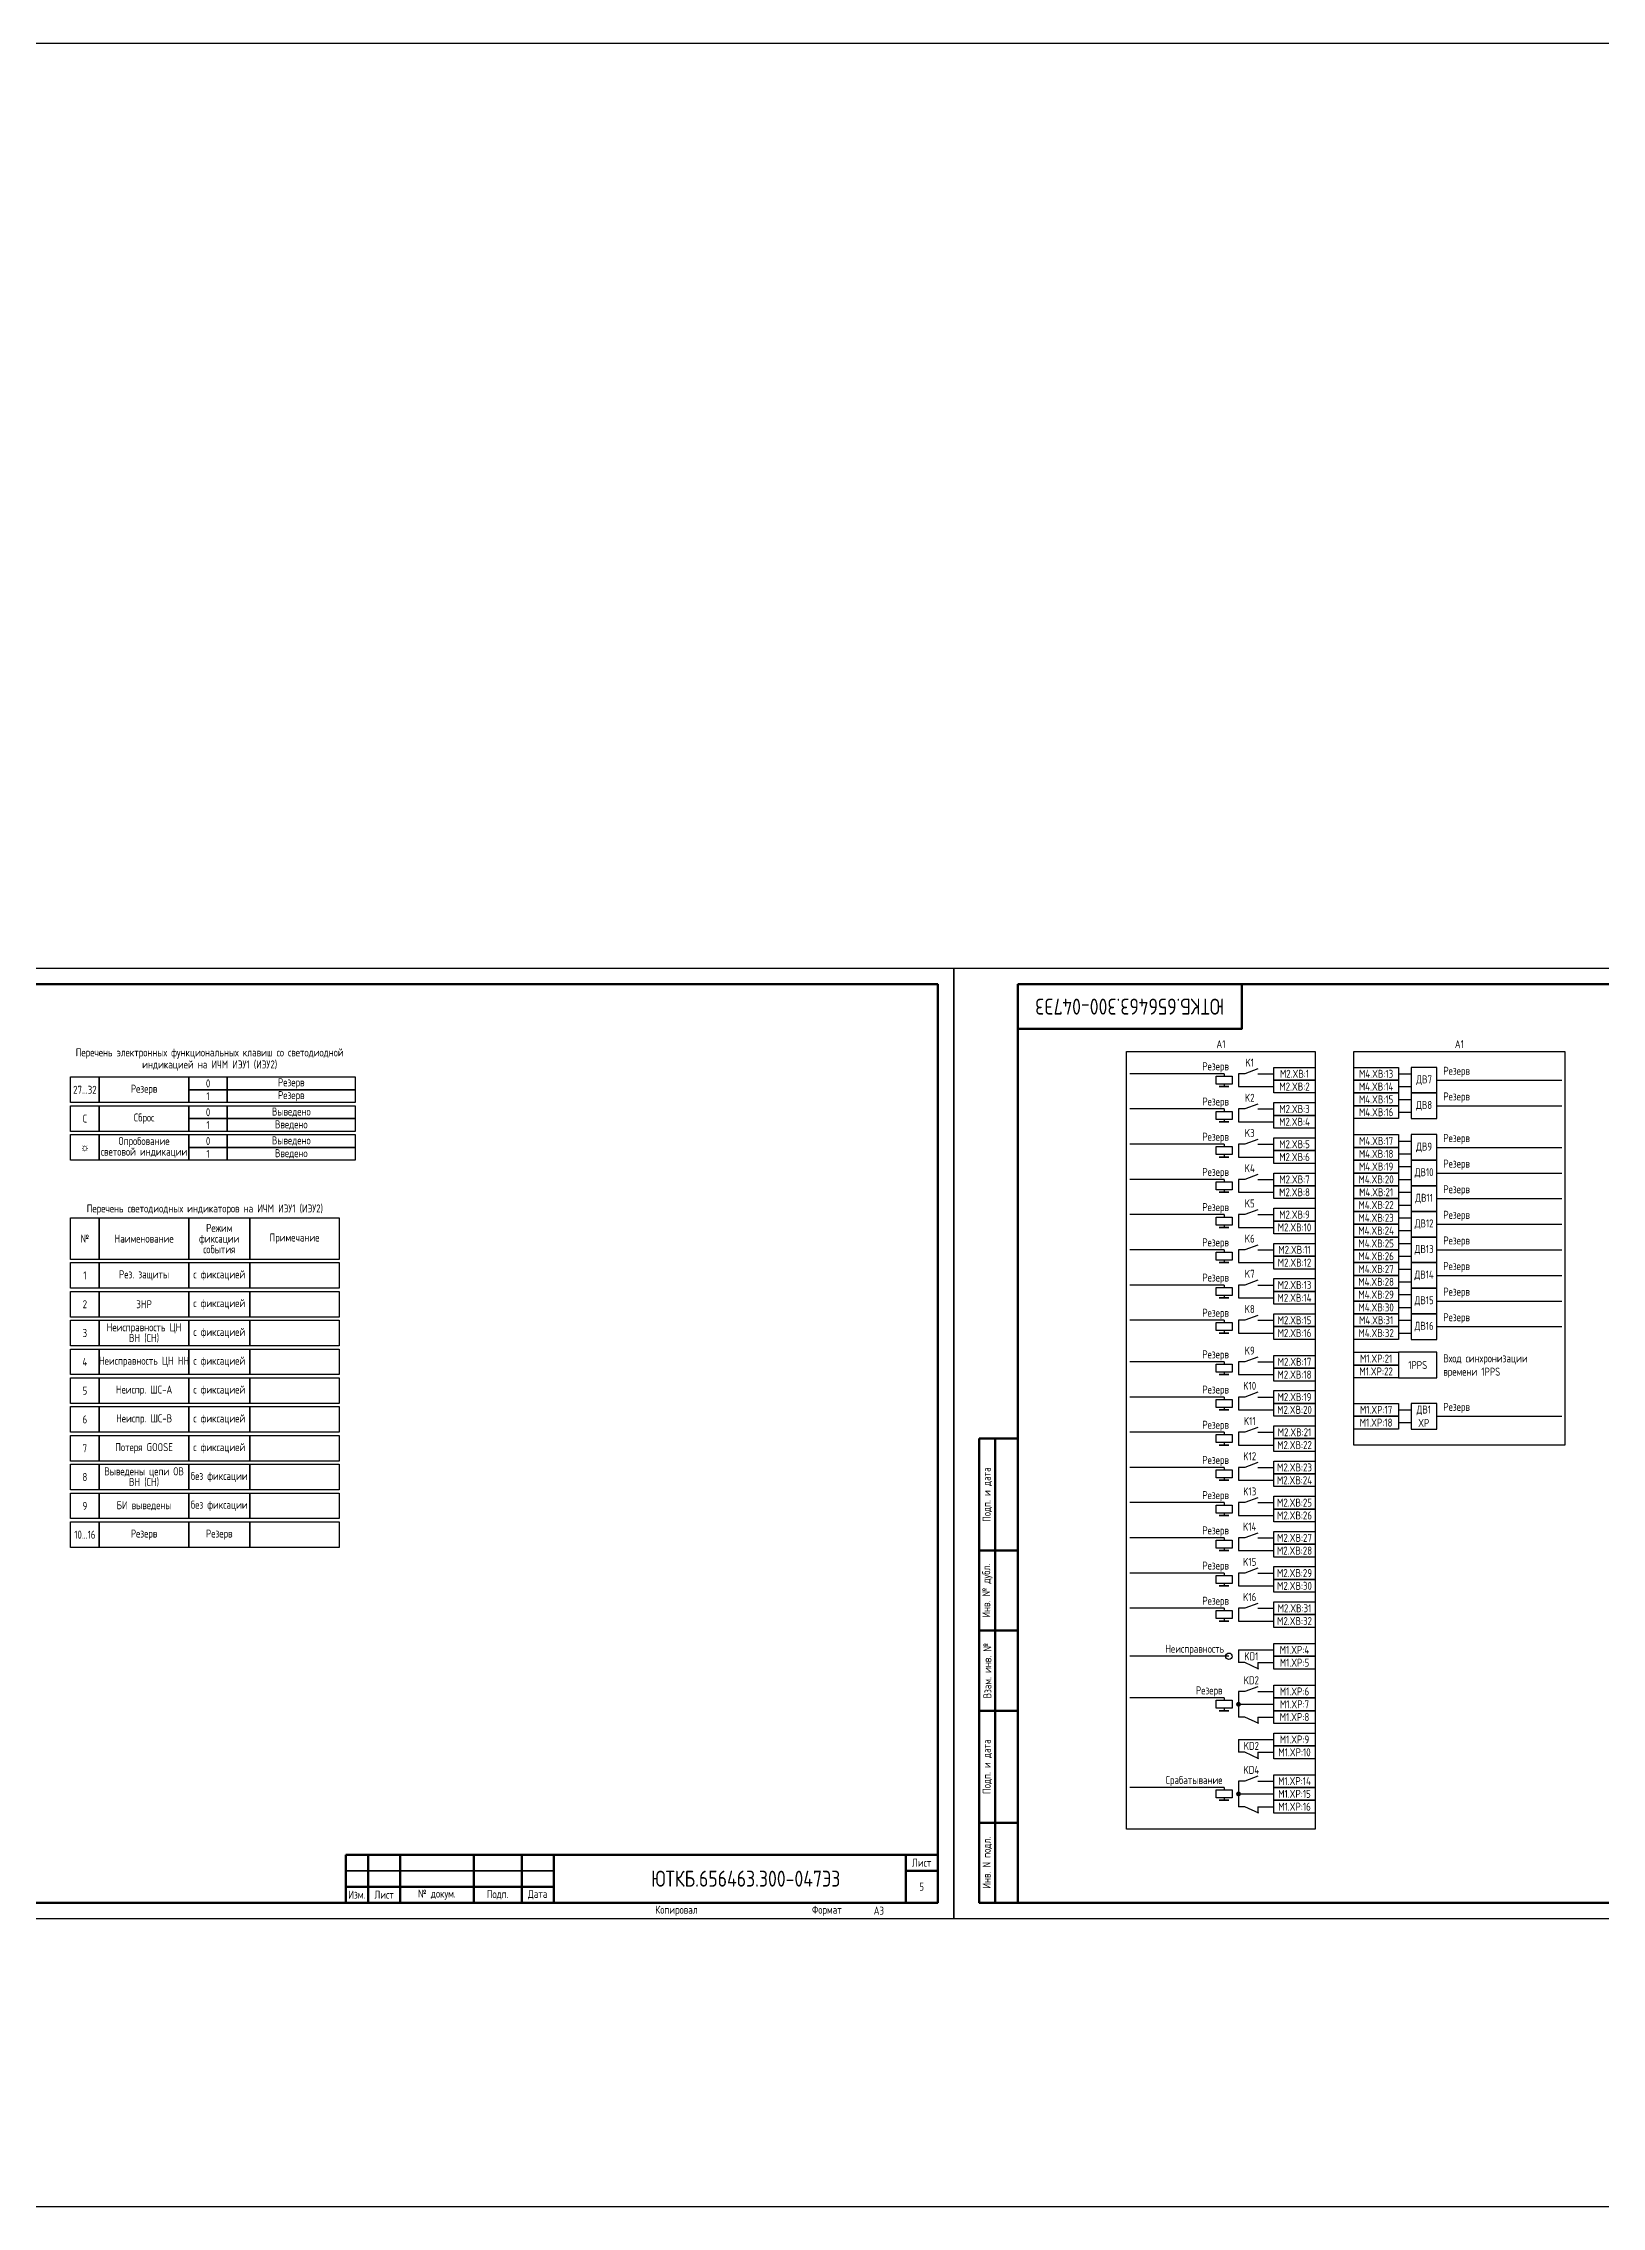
# Model space of a CAD drawing. Header units: millimetres. Extents: x -1036 to 3331, y -90 to 586.
# Drawn here: x 1816 to 2302, y -90 to 586 of the extents above; entities that cross this region are included whole.
import ezdxf

# ---------------------------------------------------------------- set-up
doc = ezdxf.new("R2010")
doc.units = ezdxf.units.MM
doc.styles.add('Gost_type_A', font='GOST_A.TTF')

# ---------------------------------------------------------------- blocks, each defined once
blk = doc.blocks.new('Штамп угловой верхний')
at = {"lineweight": 50}
blk.add_lwpolyline([(0, 0), (70, 0), (70, -14), (0, -14)], close=True, dxfattribs=at)
blk = doc.blocks.new('Формат_А3')
blk.add_lwpolyline([(-420, 297), (0, 297), (0, 0), (-420, 0)], close=True)
at = {"lineweight": 50}
blk.add_lwpolyline([(-400, 292), (-5, 292), (-5, 5), (-400, 5)], close=True, dxfattribs=at)
blk = doc.blocks.new('Штамп левый нижний')
at = {"lineweight": 50}
for points in [[(-12, 145), (-7, 145), (-7, 110), (-12, 110)], [(-7, 145), (0, 145), (0, 110), (-7, 110)], [(-12, 110), (-7, 110), (-7, 85), (-12, 85)], [(-7, 110), (0, 110), (0, 85), (-7, 85)], [(-12, 85), (-7, 85), (-7, 60), (-12, 60)], [(-7, 85), (0, 85), (0, 60), (-7, 60)], [(-12, 60), (-7, 60), (-7, 25), (-12, 25)], [(-7, 60), (0, 60), (0, 25), (-7, 25)], [(-12, 25), (-7, 25), (-7, 0), (-12, 0)], [(-7, 25), (0, 25), (0, 0), (-7, 0)]]:
    blk.add_lwpolyline(points, close=True, dxfattribs=at)
at = {"char_height": 2.5, "attachment_point": 5, "rotation": 90, "style": 'Gost_type_A'}
for s, insert, width in [('Подп. и дата', (-9.5, 127.5), 35), ('Инв. № дубл.', (-9.5, 97.5), 25), ('Взам. инв. №', (-9.5, 72.5), 25), ('Подп. и дата', (-9.5, 42.5), 35), ('Инв. N подл.', (-9.5, 12.5), 25)]:
    blk.add_mtext(s, dxfattribs=dict(at, insert=insert, width=width))
blk = doc.blocks.new('POINT')
at = {"const_width": 0.75}
blk.add_lwpolyline([(-0.375, 0, 1), (0.375, 0, 1)], format="xyb", close=True, dxfattribs=at)
blk = doc.blocks.new('Штамп малый нижний')
at = {"lineweight": 50}
for points in [[(-185, 15), (-178, 15), (-178, 5), (-185, 5)], [(-178, 15), (-168, 15), (-168, 5), (-178, 5)], [(-168, 15), (-145, 15), (-145, 5), (-168, 5)], [(-145, 15), (-130, 15), (-130, 5), (-145, 5)], [(-130, 15), (-120, 15), (-120, 5), (-130, 5)], [(-120, 15), (-10, 15), (-10, 0), (-120, 0)], [(-10, 15), (0, 15), (0, 10), (-10, 10)], [(-10, 10), (0, 10), (0, 0), (-10, 0)], [(-185, 5), (-178, 5), (-178, 0), (-185, 0)], [(-178, 5), (-168, 5), (-168, 0), (-178, 0)], [(-168, 5), (-145, 5), (-145, 0), (-168, 0)], [(-145, 5), (-130, 5), (-130, 0), (-145, 0)], [(-130, 5), (-120, 5), (-120, 0), (-130, 0)]]:
    blk.add_lwpolyline(points, close=True, dxfattribs=at)
for points in [[(-185, 15), (-178, 15), (-178, 10), (-185, 10)], [(-178, 15), (-168, 15), (-168, 10), (-178, 10)], [(-168, 15), (-145, 15), (-145, 10), (-168, 10)], [(-145, 15), (-130, 15), (-130, 10), (-145, 10)], [(-130, 15), (-120, 15), (-120, 10), (-130, 10)], [(-185, 10), (-178, 10), (-178, 5), (-185, 5)], [(-178, 10), (-168, 10), (-168, 5), (-178, 5)], [(-168, 10), (-145, 10), (-145, 5), (-168, 5)], [(-145, 10), (-130, 10), (-130, 5), (-145, 5)], [(-130, 10), (-120, 10), (-120, 5), (-130, 5)]]:
    blk.add_lwpolyline(points, close=True)
at = {"char_height": 2.5, "style": 'Gost_type_A'}
for s, insert, width, attachment_point in [('Лист', (-5, 12.5), 10, 5), ('Изм.', (-181.5, 2.5), 7, 5), ('Лист', (-173, 2.5), 10, 5), ('№ докум.', (-156.5, 2.5), 23, 5), ('Подп.', (-137.5, 2.5), 15, 5), ('Дата', (-125, 2.5), 10, 5), ('Копировал', (-75, -2.53), 13.1202, 6), ('Формат', (-30, -2.53), 13.1202, 6)]:
    blk.add_mtext(s, dxfattribs=dict(at, insert=insert, width=width, attachment_point=attachment_point))

msp = doc.modelspace()

# ---------------------------------------------------------------- linework, layer by layer
for p, q in [((2184.5, 264), (2155, 264)), ((2184.5, 264), (2184.5, 263.25)), ((2239, 264), (2243, 264)), ((2184.5, 260.75), (2184.5, 260)), ((2239, 260), (2243, 260)), ((2251, 262), (2290, 262)), ((2184.5, 253), (2155, 253)), ((2184.5, 253), (2184.5, 252.25)), ((2239, 256), (2243, 256)), ((2239, 252), (2243, 252)), ((2251, 254), (2290, 254)), ((2184.5, 249.75), (2184.5, 249)), ((2184.5, 242), (2155, 242)), ((2184.5, 242), (2184.5, 241.25)), ((2184.5, 238.75), (2184.5, 238)), ((2239, 243), (2243, 243)), ((2239, 239), (2243, 239)), ((2251, 241), (2290, 241)), ((2184.5, 231), (2155, 231)), ((2184.5, 231), (2184.5, 230.25)), ((2239, 235), (2243, 235)), ((2239, 231), (2243, 231)), ((2251, 233), (2290, 233)), ((2184.5, 227.75), (2184.5, 227)), ((2239, 227), (2243, 227)), ((2251, 225), (2290, 225)), ((2184.5, 220), (2155, 220)), ((2184.5, 220), (2184.5, 219.25)), ((2184.5, 216.75), (2184.5, 216)), ((2239, 223), (2243, 223)), ((2239, 219), (2243, 219)), ((2251, 217), (2290, 217)), ((2239, 215), (2243, 215)), ((2239, 211), (2243, 211)), ((2184.5, 209), (2155, 209)), ((2184.5, 209), (2184.5, 208.25)), ((2184.5, 205.75), (2184.5, 205)), ((2239, 207), (2243, 207)), ((2239, 203), (2243, 203)), ((2251, 209), (2290, 209)), ((2184.5, 198), (2155, 198)), ((2184.5, 198), (2184.5, 197.25)), ((2239, 199), (2243, 199)), ((2251, 201), (2290, 201)), ((2184.5, 194.75), (2184.5, 194)), ((2239, 195), (2243, 195)), ((2239, 191), (2243, 191)), ((2251, 193), (2290, 193)), ((2184.5, 187), (2155, 187)), ((2184.5, 187), (2184.5, 186.25)), ((2184.5, 183.75), (2184.5, 183)), ((2239, 187), (2243, 187)), ((2239, 183), (2243, 183)), ((2251, 185), (2290, 185)), ((2184.5, 174), (2155, 174)), ((2184.5, 174), (2184.5, 173.25)), ((2184.5, 170.75), (2184.5, 170)), ((2184.5, 163), (2155, 163)), ((2184.5, 163), (2184.5, 162.25)), ((2184.5, 159.75), (2184.5, 159)), ((2239, 159), (2243, 159)), ((2251, 157), (2290, 157)), ((2184.5, 152), (2155, 152)), ((2184.5, 152), (2184.5, 151.25)), ((2184.5, 148.75), (2184.5, 148)), ((2239, 155), (2243, 155)), ((2184.5, 141), (2155, 141)), ((2184.5, 141), (2184.5, 140.25)), ((2184.5, 137.75), (2184.5, 137)), ((2184.5, 130), (2155, 130)), ((2184.5, 130), (2184.5, 129.25)), ((2184.5, 126.75), (2184.5, 126)), ((2184.5, 119), (2155, 119)), ((2184.5, 119), (2184.5, 118.25)), ((2184.5, 115.75), (2184.5, 115)), ((2184.5, 108), (2155, 108)), ((2184.5, 108), (2184.5, 107.25)), ((2184.5, 104.75), (2184.5, 104)), ((2184.5, 97), (2155, 97)), ((2184.5, 97), (2184.5, 96.25)), ((2184.5, 93.75), (2184.5, 93)), ((2186, 82), (2155, 82)), ((2189, 84), (2189, 80)), ((2195, 80), (2195, 78)), ((2184.5, 69), (2155, 69)), ((2184.5, 69), (2184.5, 68.25)), ((2184.5, 65.75), (2184.5, 65)), ((2195, 63), (2195, 61)), ((2189, 56), (2189, 52)), ((2195, 52), (2195, 50)), ((2184.5, 41), (2155, 41)), ((2184.5, 41), (2184.5, 40.25)), ((2184.5, 37.75), (2184.5, 37)), ((2195, 35), (2195, 33))]:
    msp.add_line(p, q)
at = {"ltscale": 1.08}
for p, q in [((2191, 264), (2189, 264)), ((2189, 264), (2189, 260)), ((2195, 264), (2200, 264)), ((2189, 260), (2200, 260)), ((2191, 253), (2189, 253)), ((2189, 253), (2189, 249)), ((2195, 253), (2200, 253)), ((2189, 249), (2200, 249)), ((2191, 242), (2189, 242)), ((2189, 242), (2189, 238)), ((2189, 238), (2200, 238)), ((2195, 242), (2200, 242)), ((2191, 231), (2189, 231)), ((2189, 231), (2189, 227)), ((2195, 231), (2200, 231)), ((2189, 227), (2200, 227)), ((2191, 220), (2189, 220)), ((2189, 220), (2189, 216)), ((2195, 220), (2200, 220)), ((2189, 216), (2200, 216)), ((2191, 209), (2189, 209)), ((2189, 209), (2189, 205)), ((2189, 205), (2200, 205)), ((2195, 209), (2200, 209)), ((2191, 198), (2189, 198)), ((2189, 198), (2189, 194)), ((2195, 198), (2200, 198)), ((2189, 194), (2200, 194)), ((2191, 187), (2189, 187)), ((2189, 187), (2189, 183)), ((2189, 183), (2200, 183)), ((2195, 187), (2200, 187)), ((2191, 174), (2189, 174)), ((2189, 174), (2189, 170)), ((2189, 170), (2200, 170)), ((2195, 174), (2200, 174)), ((2191, 163), (2189, 163)), ((2189, 163), (2189, 159)), ((2195, 163), (2200, 163)), ((2189, 159), (2200, 159)), ((2191, 152), (2189, 152)), ((2189, 152), (2189, 148)), ((2195, 152), (2200, 152)), ((2189, 148), (2200, 148)), ((2191, 141), (2189, 141)), ((2189, 141), (2189, 137)), ((2189, 137), (2200, 137)), ((2195, 141), (2200, 141)), ((2191, 130), (2189, 130)), ((2189, 130), (2189, 126)), ((2195, 130), (2200, 130)), ((2189, 126), (2200, 126)), ((2191, 119), (2189, 119)), ((2189, 119), (2189, 115)), ((2189, 115), (2200, 115)), ((2195, 119), (2200, 119)), ((2191, 108), (2189, 108)), ((2189, 108), (2189, 104)), ((2189, 104), (2200, 104)), ((2195, 108), (2200, 108)), ((2191, 97), (2189, 97)), ((2189, 97), (2189, 93)), ((2195, 97), (2200, 97)), ((2189, 93), (2200, 93)), ((2189, 84), (2200, 84)), ((2191, 80), (2189, 80)), ((2195, 80), (2200, 80)), ((2191, 71), (2189, 71)), ((2189, 71), (2189, 63)), ((2195, 71), (2200, 71)), ((2189, 67), (2200, 67)), ((2191, 63), (2189, 63)), ((2195, 63), (2200, 63)), ((2189, 56), (2200, 56)), ((2191, 52), (2189, 52)), ((2195, 52), (2200, 52)), ((2191, 43), (2189, 43)), ((2189, 43), (2189, 35)), ((2195, 43), (2200, 43)), ((2189, 39), (2200, 39)), ((2191, 35), (2189, 35)), ((2195, 35), (2200, 35))]:
    msp.add_line(p, q, dxfattribs=at)
at = {"ltscale": 4.32}
for p, q in [((2195, 265.5), (2191, 264)), ((2195, 254.5), (2191, 253)), ((2195, 243.5), (2191, 242)), ((2195, 232.5), (2191, 231)), ((2195, 221.5), (2191, 220)), ((2195, 210.5), (2191, 209)), ((2195, 199.5), (2191, 198)), ((2195, 188.5), (2191, 187)), ((2195, 175.5), (2191, 174)), ((2195, 164.5), (2191, 163)), ((2195, 153.5), (2191, 152)), ((2195, 142.5), (2191, 141)), ((2195, 131.5), (2191, 130)), ((2195, 120.5), (2191, 119)), ((2195, 109.5), (2191, 108)), ((2195, 98.5), (2191, 97)), ((2195.39, 78), (2191, 80)), ((2195, 72.5), (2191, 71)), ((2195.39, 61), (2191, 63)), ((2195.39, 50), (2191, 52)), ((2195, 44.5), (2191, 43)), ((2195.39, 33), (2191, 35))]:
    msp.add_line(p, q, dxfattribs=at)
for points in [[(-1036, 586), (3331, 586), (3331, -90), (-1036, -90)], [(2154, 271), (2213, 271), (2213, 28), (2154, 28)], [(2225, 271), (2291, 271), (2291, 148), (2225, 148)], [(2200, 266), (2213, 266), (2213, 262), (2200, 262)], [(2225, 266), (2239, 266), (2239, 262), (2225, 262)], [(1824, 263), (1833, 263), (1833, 255), (1824, 255)], [(1833, 263), (1861, 263), (1861, 255), (1833, 255)], [(1861, 263), (1873, 263), (1873, 259), (1861, 259)], [(1861, 259), (1873, 259), (1873, 255), (1861, 255)], [(1873, 263), (1913, 263), (1913, 259), (1873, 259)], [(1873, 259), (1913, 259), (1913, 255), (1873, 255)], [(2187, 263.25), (2187, 260.75), (2182, 260.75), (2182, 263.25)], [(2186, 260), (2183, 260)], [(2200, 262), (2213, 262), (2213, 258), (2200, 258)], [(2225, 262), (2239, 262), (2239, 258), (2225, 258)], [(2225, 258), (2239, 258), (2239, 254), (2225, 254)], [(1824, 254), (1833, 254), (1833, 246), (1824, 246)], [(1833, 254), (1861, 254), (1861, 246), (1833, 246)], [(1861, 254), (1873, 254), (1873, 250), (1861, 250)], [(1873, 254), (1913, 254), (1913, 250), (1873, 250)], [(2187, 252.25), (2187, 249.75), (2182, 249.75), (2182, 252.25)], [(2200, 255), (2213, 255), (2213, 251), (2200, 251)], [(2200, 251), (2213, 251), (2213, 247), (2200, 247)], [(2225, 254), (2239, 254), (2239, 250), (2225, 250)], [(1824, 245), (1833, 245), (1833, 237), (1824, 237)], [(1833, 245), (1861, 245), (1861, 237), (1833, 237)], [(1861, 250), (1873, 250), (1873, 246), (1861, 246)], [(1861, 245), (1873, 245), (1873, 241), (1861, 241)], [(1873, 250), (1913, 250), (1913, 246), (1873, 246)], [(1873, 245), (1913, 245), (1913, 241), (1873, 241)], [(2186, 249), (2183, 249)], [(2200, 244), (2213, 244), (2213, 240), (2200, 240)], [(2225, 245), (2239, 245), (2239, 241), (2225, 241)], [(1861, 241), (1873, 241), (1873, 237), (1861, 237)], [(1873, 241), (1913, 241), (1913, 237), (1873, 237)], [(2187, 241.25), (2187, 238.75), (2182, 238.75), (2182, 241.25)], [(2186, 238), (2183, 238)], [(2200, 240), (2213, 240), (2213, 236), (2200, 236)], [(2225, 241), (2239, 241), (2239, 237), (2225, 237)], [(2225, 237), (2239, 237), (2239, 233), (2225, 233)], [(2187, 230.25), (2187, 227.75), (2182, 227.75), (2182, 230.25)], [(2200, 233), (2213, 233), (2213, 229), (2200, 229)], [(2225, 233), (2239, 233), (2239, 229), (2225, 229)], [(2186, 227), (2183, 227)], [(2200, 229), (2213, 229), (2213, 225), (2200, 225)], [(2225, 229), (2239, 229), (2239, 225), (2225, 225)], [(2225, 225), (2239, 225), (2239, 221), (2225, 221)], [(1824, 219), (1833, 219), (1833, 206), (1824, 206)], [(1833, 219), (1861, 219), (1861, 206), (1833, 206)], [(1861, 219), (1880, 219), (1880, 206), (1861, 206)], [(1880, 219), (1908, 219), (1908, 206), (1880, 206)], [(2187, 219.25), (2187, 216.75), (2182, 216.75), (2182, 219.25)], [(2200, 222), (2213, 222), (2213, 218), (2200, 218)], [(2200, 218), (2213, 218), (2213, 214), (2200, 214)], [(2225, 221), (2239, 221), (2239, 217), (2225, 217)], [(2225, 217), (2239, 217), (2239, 213), (2225, 213)], [(2186, 216), (2183, 216)], [(2200, 211), (2213, 211), (2213, 207), (2200, 207)], [(2225, 213), (2239, 213), (2239, 209), (2225, 209)], [(1824, 205), (1833, 205), (1833, 197), (1824, 197)], [(1833, 205), (1861, 205), (1861, 197), (1833, 197)], [(1861, 205), (1880, 205), (1880, 197), (1861, 197)], [(1880, 205), (1908, 205), (1908, 197), (1880, 197)], [(2187, 208.25), (2187, 205.75), (2182, 205.75), (2182, 208.25)], [(2186, 205), (2183, 205)], [(2200, 207), (2213, 207), (2213, 203), (2200, 203)], [(2225, 209), (2239, 209), (2239, 205), (2225, 205)], [(2225, 205), (2239, 205), (2239, 201), (2225, 201)], [(2187, 197.25), (2187, 194.75), (2182, 194.75), (2182, 197.25)], [(2200, 200), (2213, 200), (2213, 196), (2200, 196)], [(2225, 201), (2239, 201), (2239, 197), (2225, 197)], [(2225, 197), (2239, 197), (2239, 193), (2225, 193)], [(1824, 196), (1833, 196), (1833, 188), (1824, 188)], [(1833, 196), (1861, 196), (1861, 188), (1833, 188)], [(1861, 196), (1880, 196), (1880, 188), (1861, 188)], [(1880, 196), (1908, 196), (1908, 188), (1880, 188)], [(2186, 194), (2183, 194)], [(2200, 196), (2213, 196), (2213, 192), (2200, 192)], [(2225, 193), (2239, 193), (2239, 189), (2225, 189)], [(1824, 187), (1833, 187), (1833, 179), (1824, 179)], [(1833, 187), (1861, 187), (1861, 179), (1833, 179)], [(1861, 187), (1880, 187), (1880, 179), (1861, 179)], [(1880, 187), (1908, 187), (1908, 179), (1880, 179)], [(2187, 186.25), (2187, 183.75), (2182, 183.75), (2182, 186.25)], [(2186, 183), (2183, 183)], [(2200, 189), (2213, 189), (2213, 185), (2200, 185)], [(2200, 185), (2213, 185), (2213, 181), (2200, 181)], [(2225, 189), (2239, 189), (2239, 185), (2225, 185)], [(2225, 185), (2239, 185), (2239, 181), (2225, 181)], [(1824, 178), (1833, 178), (1833, 170), (1824, 170)], [(1833, 178), (1861, 178), (1861, 170), (1833, 170)], [(1861, 178), (1880, 178), (1880, 170), (1861, 170)], [(1880, 178), (1908, 178), (1908, 170), (1880, 170)], [(2200, 176), (2213, 176), (2213, 172), (2200, 172)], [(2225, 177), (2239, 177), (2239, 173), (2225, 173)], [(2187, 173.25), (2187, 170.75), (2182, 170.75), (2182, 173.25)], [(2186, 170), (2183, 170)], [(2200, 172), (2213, 172), (2213, 168), (2200, 168)], [(2225, 173), (2239, 173), (2239, 169), (2225, 169)], [(1824, 169), (1833, 169), (1833, 161), (1824, 161)], [(1833, 169), (1861, 169), (1861, 161), (1833, 161)], [(1861, 169), (1880, 169), (1880, 161), (1861, 161)], [(1880, 169), (1908, 169), (1908, 161), (1880, 161)], [(2187, 162.25), (2187, 159.75), (2182, 159.75), (2182, 162.25)], [(2200, 165), (2213, 165), (2213, 161), (2200, 161)], [(1824, 160), (1833, 160), (1833, 152), (1824, 152)], [(1833, 160), (1861, 160), (1861, 152), (1833, 152)], [(1861, 160), (1880, 160), (1880, 152), (1861, 152)], [(1880, 160), (1908, 160), (1908, 152), (1880, 152)], [(2186, 159), (2183, 159)], [(2200, 161), (2213, 161), (2213, 157), (2200, 157)], [(2225, 161), (2239, 161), (2239, 157), (2225, 157)], [(2225, 157), (2239, 157), (2239, 153), (2225, 153)], [(1824, 151), (1833, 151), (1833, 143), (1824, 143)], [(1833, 151), (1861, 151), (1861, 143), (1833, 143)], [(1861, 151), (1880, 151), (1880, 143), (1861, 143)], [(1880, 151), (1908, 151), (1908, 143), (1880, 143)], [(2187, 151.25), (2187, 148.75), (2182, 148.75), (2182, 151.25)], [(2200, 154), (2213, 154), (2213, 150), (2200, 150)], [(2200, 150), (2213, 150), (2213, 146), (2200, 146)], [(1824, 142), (1833, 142), (1833, 134), (1824, 134)], [(1833, 142), (1861, 142), (1861, 134), (1833, 134)], [(1861, 142), (1880, 142), (1880, 134), (1861, 134)], [(1880, 142), (1908, 142), (1908, 134), (1880, 134)], [(2186, 148), (2183, 148)], [(2200, 143), (2213, 143), (2213, 139), (2200, 139)], [(2187, 140.25), (2187, 137.75), (2182, 137.75), (2182, 140.25)], [(2186, 137), (2183, 137)], [(2200, 139), (2213, 139), (2213, 135), (2200, 135)], [(1824, 133), (1833, 133), (1833, 125), (1824, 125)], [(1833, 133), (1861, 133), (1861, 125), (1833, 125)], [(1861, 133), (1880, 133), (1880, 125), (1861, 125)], [(1880, 133), (1908, 133), (1908, 125), (1880, 125)], [(2187, 129.25), (2187, 126.75), (2182, 126.75), (2182, 129.25)], [(2200, 132), (2213, 132), (2213, 128), (2200, 128)], [(1824, 124), (1833, 124), (1833, 116), (1824, 116)], [(1833, 124), (1861, 124), (1861, 116), (1833, 116)], [(1861, 124), (1880, 124), (1880, 116), (1861, 116)], [(1880, 124), (1908, 124), (1908, 116), (1880, 116)], [(2186, 126), (2183, 126)], [(2200, 128), (2213, 128), (2213, 124), (2200, 124)], [(2187, 118.25), (2187, 115.75), (2182, 115.75), (2182, 118.25)], [(2186, 115), (2183, 115)], [(2200, 121), (2213, 121), (2213, 117), (2200, 117)], [(2200, 117), (2213, 117), (2213, 113), (2200, 113)], [(2200, 110), (2213, 110), (2213, 106), (2200, 106)], [(2187, 107.25), (2187, 104.75), (2182, 104.75), (2182, 107.25)], [(2186, 104), (2183, 104)], [(2200, 106), (2213, 106), (2213, 102), (2200, 102)], [(2187, 96.25), (2187, 93.75), (2182, 93.75), (2182, 96.25)], [(2200, 99), (2213, 99), (2213, 95), (2200, 95)], [(2200, 95), (2213, 95), (2213, 91), (2200, 91)], [(2186, 93), (2183, 93)], [(2200, 86), (2213, 86), (2213, 82), (2200, 82)], [(2200, 82), (2213, 82), (2213, 78), (2200, 78)], [(2187, 68.25), (2187, 65.75), (2182, 65.75), (2182, 68.25)], [(2200, 73), (2213, 73), (2213, 69), (2200, 69)], [(2200, 69), (2213, 69), (2213, 65), (2200, 65)], [(2186, 65), (2183, 65)], [(2200, 65), (2213, 65), (2213, 61), (2200, 61)], [(2200, 58), (2213, 58), (2213, 54), (2200, 54)], [(2200, 54), (2213, 54), (2213, 50), (2200, 50)], [(2200, 45), (2213, 45), (2213, 41), (2200, 41)], [(2200, 41), (2213, 41), (2213, 37), (2200, 37)], [(2187, 40.25), (2187, 37.75), (2182, 37.75), (2182, 40.25)], [(2186, 37), (2183, 37)], [(2200, 37), (2213, 37), (2213, 33), (2200, 33)]]:
    msp.add_lwpolyline(points, close=True)
at = {"ltscale": 4}
for points in [[(2243, 258), (2251, 258), (2251, 266), (2243, 266)], [(2243, 250), (2251, 250), (2251, 258), (2243, 258)], [(2243, 237), (2251, 237), (2251, 245), (2243, 245)], [(2243, 229), (2251, 229), (2251, 237), (2243, 237)], [(2243, 221), (2251, 221), (2251, 229), (2243, 229)], [(2243, 213), (2251, 213), (2251, 221), (2243, 221)], [(2243, 205), (2251, 205), (2251, 213), (2243, 213)], [(2243, 197), (2251, 197), (2251, 205), (2243, 205)], [(2243, 189), (2251, 189), (2251, 197), (2243, 197)], [(2243, 181), (2251, 181), (2251, 189), (2243, 189)], [(2239, 169), (2251, 169), (2251, 177), (2239, 177)], [(2243, 153), (2251, 153), (2251, 161), (2243, 161)]]:
    msp.add_lwpolyline(points, close=True, dxfattribs=at)
msp.add_circle((2186, 82), 1)

# ---------------------------------------------------------------- block references
at = {"color": 1}
for name, p in [('Формат_А3', (2100, 0)), ('Формат_А3', (2520, 0)), ('Штамп левый нижний', (2120, 5)), ('Штамп малый нижний', (2095, 5))]:
    msp.add_blockref(name, p, dxfattribs=at)
for name, p in [('Штамп угловой верхний', (2120, 292)), ('POINT', (2189, 67)), ('POINT', (2189, 39))]:
    msp.add_blockref(name, p)

# ---------------------------------------------------------------- texts
at = {"insert": (2155, 285), "char_height": 5, "width": 70, "attachment_point": 5, "rotation": 180, "style": 'Gost_type_A'}
msp.add_mtext('ЮТКБ.656463.300-047Э3', dxfattribs=at)
at = {"char_height": 2.5, "style": 'Gost_type_A'}
for s, insert, width, attachment_point, line_spacing_factor in [('Перечень электронных функциональных клавиш со светодиодной индикацией на ИЧМ ИЭУ1 (ИЭУ2)', (1867.5, 265), 89, 8, 0.9), ('A1', (2183.5, 272), 59, 8, 0.9), ('A1', (2258, 272), 66, 8, 0.9), ('27...32', (1828.5, 259), 9, 5, 0.8), ('Резерв', (1847, 259), 28, 5, 0.8), ('0', (1867, 261), 12, 5, 0.8), ('1', (1867, 257), 12, 5, 0.8), ('Резерв', (1893, 261), 40, 5, 0.8), ('Резерв', (1893, 257), 40, 5, 0.8), ('C', (1828.5, 250), 9, 5, 0.8), ('Сброс', (1847, 250), 28, 5, 0.8), ('0', (1867, 252), 12, 5, 0.8), ('Выведено', (1893, 252), 40, 5, 0.8), ('Опробование световой индикации', (1847, 241), 28, 5, 0.8), ('0', (1867, 243), 12, 5, 0.8), ('1', (1867, 248), 12, 5, 0.8), ('Выведено', (1893, 243), 40, 5, 0.8), ('Введено', (1893, 248), 40, 5, 0.8), ('☼', (1828.5, 241), 9, 5, 0.8), ('1', (1867, 239), 12, 5, 0.8), ('Введено', (1893, 239), 40, 5, 0.8), ('Перечень светодиодных индикаторов на ИЧМ ИЭУ1 (ИЭУ2)', (1866, 220), 84, 8, 0.9), ('Режим\\Pфиксации события', (1870.5, 212.5), 19, 5, 0.8), ('№ ', (1828.5, 212.5), 9, 5, 0.8), ('Наименование ', (1847, 212.5), 28, 5, 0.8), ('Примечание', (1894, 212.5), 28, 5, 0.8), ('1', (1828.5, 201), 9, 5, 0.8), ('Рез. защиты ', (1847, 201), 28, 5, 0.8), ('с фиксацией', (1870.5, 201), 19, 5, 0.8), ('2', (1828.5, 192), 9, 5, 0.8), ('ЗНР', (1847, 192), 28, 5, 0.8), ('с фиксацией', (1870.5, 192), 19, 5, 0.8), ('3', (1828.5, 183), 9, 5, 0.8), ('Неисправность ЦН ВН (СН) ', (1847, 183), 28, 5, 0.8), ('с фиксацией', (1870.5, 183), 19, 5, 0.8), ('4', (1828.5, 174), 9, 5, 0.8), ('Неисправность ЦН НН ', (1847, 174), 28, 5, 0.8), ('с фиксацией', (1870.5, 174), 19, 5, 0.8), ('5', (1828.5, 165), 9, 5, 0.8), ('Неиспр. ШС-А', (1847, 165), 28, 5, 0.8), ('с фиксацией', (1870.5, 165), 19, 5, 0.8), ('6', (1828.5, 156), 9, 5, 0.8), ('Неиспр. ШС-В', (1847, 156), 28, 5, 0.8), ('с фиксацией', (1870.5, 156), 19, 5, 0.8), ('7', (1828.5, 147), 9, 5, 0.8), ('Потеря GOOSE ', (1847, 147), 26, 5, 0.8), ('с фиксацией', (1870.5, 147), 19, 5, 0.8), ('8', (1828.5, 138), 9, 5, 0.8), ('Выведены цепи ОВ ВН (СН)', (1847, 138), 26, 5, 0.8), ('без фиксации', (1870.5, 138), 19, 5, 0.8), ('9', (1828.5, 129), 9, 5, 0.8), ('БИ выведены', (1847, 129), 26, 5, 0.8), ('без фиксации', (1870.5, 129), 19, 5, 0.8), ('10...16', (1828.5, 120), 9, 5, 0.8), ('Резерв', (1847, 120), 28, 5, 0.8), ('Резерв', (1870.5, 120), 19, 5, 0.8), ('Неисправность', (2184.5, 84), 37, 6, 0.8), ('Резерв', (2184, 71), 37, 6, 0.8), ('Срабатывание', (2184, 43), 37, 6, 0.8)]:
    msp.add_mtext(s, dxfattribs=dict(at, insert=insert, width=width, attachment_point=attachment_point, line_spacing_factor=line_spacing_factor))
at = {"style": 'Gost_type_A'}
for s, insert, char_height, width, attachment_point in [('Резерв', (2186, 266), 2.5, 31.0015, 6), ('K1', (2192.5, 267.5), 2.5, 5, 5), ('M2.XВ:1', (2206.5, 264), 2.5, 13, 5), ('M4.XВ:13', (2232, 264), 2.5, 14, 5), ('Резерв', (2253, 263), 2.5, 33.6483, 7), ('K2', (2192.5, 256.5), 2.5, 5, 5), ('M2.XВ:2', (2206.5, 260), 2.5, 13, 5), ('M4.XВ:14', (2232, 260), 2.5, 14, 5), ('M4.XВ:15', (2232, 256), 2.5, 14, 5), ('ДВ7', (2247, 262), 2.5, 7.9998, 5), ('Резерв', (2253, 255), 2.5, 29.1657, 7), ('Резерв', (2186, 255), 2.5, 31.0015, 6), ('M2.XВ:4', (2206.5, 249), 2.5, 13, 5), ('M2.XВ:3', (2206.5, 253), 2.5, 13, 5), ('M4.XВ:16', (2232, 252), 2.5, 14, 5), ('ДВ8', (2247, 254), 2.5, 7.9998, 5), ('Резерв', (2186, 244), 2.5, 31.0015, 6), ('K3', (2192.5, 245.5), 2.5, 5, 5), ('M4.XВ:17', (2232, 243), 2.5, 14, 5), ('Резерв', (2253, 242), 2.5, 27.8465, 7), ('M2.XВ:5', (2206.5, 242), 2.5, 13, 5), ('M2.XВ:6', (2206.5, 238), 2.5, 13, 5), ('M4.XВ:18', (2232, 239), 2.5, 14, 5), ('ДВ9', (2247, 241), 2.5, 7.9998, 5), ('Резерв', (2253, 234), 2.5, 27.8465, 7), ('Резерв', (2186, 233), 2.5, 31.0015, 6), ('K4', (2192.5, 234.5), 2.5, 5, 5), ('M2.XВ:7', (2206.5, 231), 2.5, 13, 5), ('M4.XВ:20', (2232, 231), 2.5, 14, 5), ('M4.XВ:19', (2232, 235), 2.5, 14, 5), ('ДВ10', (2247, 233), 2.5, 7.9998, 5), ('Резерв', (2186, 222), 2.5, 31.0015, 6), ('K5', (2192.5, 223.5), 2.5, 5, 5), ('M2.XВ:8', (2206.5, 227), 2.5, 13, 5), ('M4.XВ:22', (2232, 223), 2.5, 14, 5), ('M4.XВ:21', (2232, 227), 2.5, 14, 5), ('ДВ11', (2247, 225), 2.5, 7.9998, 5), ('Резерв', (2253, 226), 2.5, 27.8465, 7), ('M2.XВ:10', (2206.5, 216), 2.5, 13, 5), ('M2.XВ:9', (2206.5, 220), 2.5, 13, 5), ('M4.XВ:23', (2232, 219), 2.5, 14, 5), ('ДВ12', (2247, 217), 2.5, 7.9998, 5), ('Резерв', (2253, 218), 2.5, 27.8465, 7), ('Резерв', (2186, 211), 2.5, 31.0015, 6), ('K6', (2192.5, 212.5), 2.5, 5, 5), ('M2.XВ:11', (2206.5, 209), 2.5, 13, 5), ('M4.XВ:24', (2232, 215), 2.5, 14, 5), ('M4.XВ:25', (2232, 211), 2.5, 14, 5), ('ДВ13', (2247, 209), 2.5, 7.9998, 5), ('Резерв', (2253, 210), 2.5, 27.8465, 7), ('M2.XВ:12', (2206.5, 205), 2.5, 13, 5), ('M4.XВ:26', (2232, 207), 2.5, 14, 5), ('M4.XВ:27', (2232, 203), 2.5, 14, 5), ('Резерв', (2253, 202), 2.5, 27.8465, 7), ('Резерв', (2186, 200), 2.5, 31.0015, 6), ('K7', (2192.5, 201.5), 2.5, 5, 5), ('M2.XВ:13', (2206.5, 198), 2.5, 13, 5), ('M4.XВ:28', (2232, 199), 2.5, 14, 5), ('M4.XВ:29', (2232, 195), 2.5, 14, 5), ('ДВ14', (2247, 201), 2.5, 7.9998, 5), ('Резерв', (2253, 194), 2.5, 27.8465, 7), ('Резерв', (2186, 189), 2.5, 31.0015, 6), ('K8', (2192.5, 190.5), 2.5, 5, 5), ('M2.XВ:14', (2206.5, 194), 2.5, 13, 5), ('M4.XВ:30', (2232, 191), 2.5, 14, 5), ('ДВ15', (2247, 193), 2.5, 7.9998, 5), ('M2.XВ:15', (2206.5, 187), 2.5, 13, 5), ('M2.XВ:16', (2206.5, 183), 2.5, 13, 5), ('M4.XВ:32', (2232, 183), 2.5, 14, 5), ('M4.XВ:31', (2232, 187), 2.5, 14, 5), ('ДВ16', (2247, 185), 2.5, 7.9998, 5), ('Резерв', (2253, 186), 2.5, 27.8465, 7), ('Резерв', (2186, 176), 2.5, 31.0015, 6), ('K9', (2192.5, 177.5), 2.5, 5, 5), ('M1.XP:21', (2232, 175), 2.5, 14, 5), ('Вход синхронизации\\Pвремени 1PPS', (2253, 169), 2.5, 35.9749, 7), ('M2.XВ:18', (2206.5, 170), 2.5, 13, 5), ('M2.XВ:17', (2206.5, 174), 2.5, 13, 5), ('M1.XP:22', (2232, 171), 2.5, 14, 5), ('1PPS', (2245, 173), 2.5, 12, 5), ('Резерв', (2186, 165), 2.5, 31.0015, 6), ('K10', (2192.5, 166.5), 2.5, 5, 5), ('M2.XВ:19', (2206.5, 163), 2.5, 13, 5), ('Резерв', (2186, 154), 2.5, 31.0015, 6), ('K11', (2192.5, 155.5), 2.5, 5, 5), ('M2.XВ:20', (2206.5, 159), 2.5, 13, 5), ('M1.XP:18', (2232, 155), 2.5, 14, 5), ('M1.XP:17', (2232, 159), 2.5, 14, 5), ('ДВ1 XP', (2246.88, 157), 2.5, 7.7588, 5), ('Резерв', (2253, 158), 2.5, 37, 7), ('M2.XВ:22', (2206.5, 148), 2.5, 13, 5), ('M2.XВ:21', (2206.5, 152), 2.5, 13, 5), ('Резерв', (2186, 143), 2.5, 31.0015, 6), ('K12', (2192.5, 144.5), 2.5, 5, 5), ('M2.XВ:23', (2206.5, 141), 2.5, 13, 5), ('M2.XВ:24', (2206.5, 137), 2.5, 13, 5), ('Резерв', (2186, 132), 2.5, 31.0015, 6), ('K13', (2192.5, 133.5), 2.5, 5, 5), ('M2.XВ:25', (2206.5, 130), 2.5, 13, 5), ('Резерв', (2186, 121), 2.5, 31.0015, 6), ('K14', (2192.5, 122.5), 2.5, 5, 5), ('M2.XВ:26', (2206.5, 126), 2.5, 13, 5), ('M2.XВ:28', (2206.5, 115), 2.5, 13, 5), ('M2.XВ:27', (2206.5, 119), 2.5, 13, 5), ('Резерв', (2186, 110), 2.5, 31.0015, 6), ('K15', (2192.5, 111.5), 2.5, 5, 5), ('M2.XВ:29', (2206.5, 108), 2.5, 13, 5), ('K16', (2192.5, 100.5), 2.5, 5, 5), ('M2.XВ:30', (2206.5, 104), 2.5, 13, 5), ('Резерв', (2186, 99), 2.5, 31.0015, 6), ('M2.XВ:31', (2206.5, 97), 2.5, 13, 5), ('M2.XВ:32', (2206.5, 93), 2.5, 13, 5), ('KD1', (2193, 82), 2.5, 8, 5), ('M1.XP:4', (2206.5, 84), 2.5, 13, 5), ('M1.XP:5', (2206.5, 80), 2.5, 13, 5), ('KD2', (2193, 74.5), 2.5, 8, 5), ('M1.XP:6', (2206.5, 71), 2.5, 13, 5), ('M1.XP:7', (2206.5, 67), 2.5, 13, 5), ('M1.XP:8', (2206.5, 63), 2.5, 13, 5), ('KD2', (2193, 54), 2.5, 8, 5), ('M1.XP:9', (2206.5, 56), 2.5, 13, 5), ('KD4', (2193, 46.5), 2.5, 8, 5), ('M1.XP:10', (2206.5, 52), 2.5, 13, 5), ('M1.XP:14', (2206.5, 43), 2.5, 13, 5), ('M1.XP:15', (2206.5, 39), 2.5, 13, 5), ('M1.XP:16', (2206.5, 35), 2.5, 13, 5), ('ЮТКБ.656463.300-047Э3', (2035, 12.5), 5, 120, 5), ('5', (2090, 10), 2.5, 10, 5), ('A3', (2075, 2.5), 2.5, 20, 4)]:
    msp.add_mtext(s, dxfattribs=dict(at, insert=insert, char_height=char_height, width=width, attachment_point=attachment_point))

doc.saveas('drawing.dxf')
